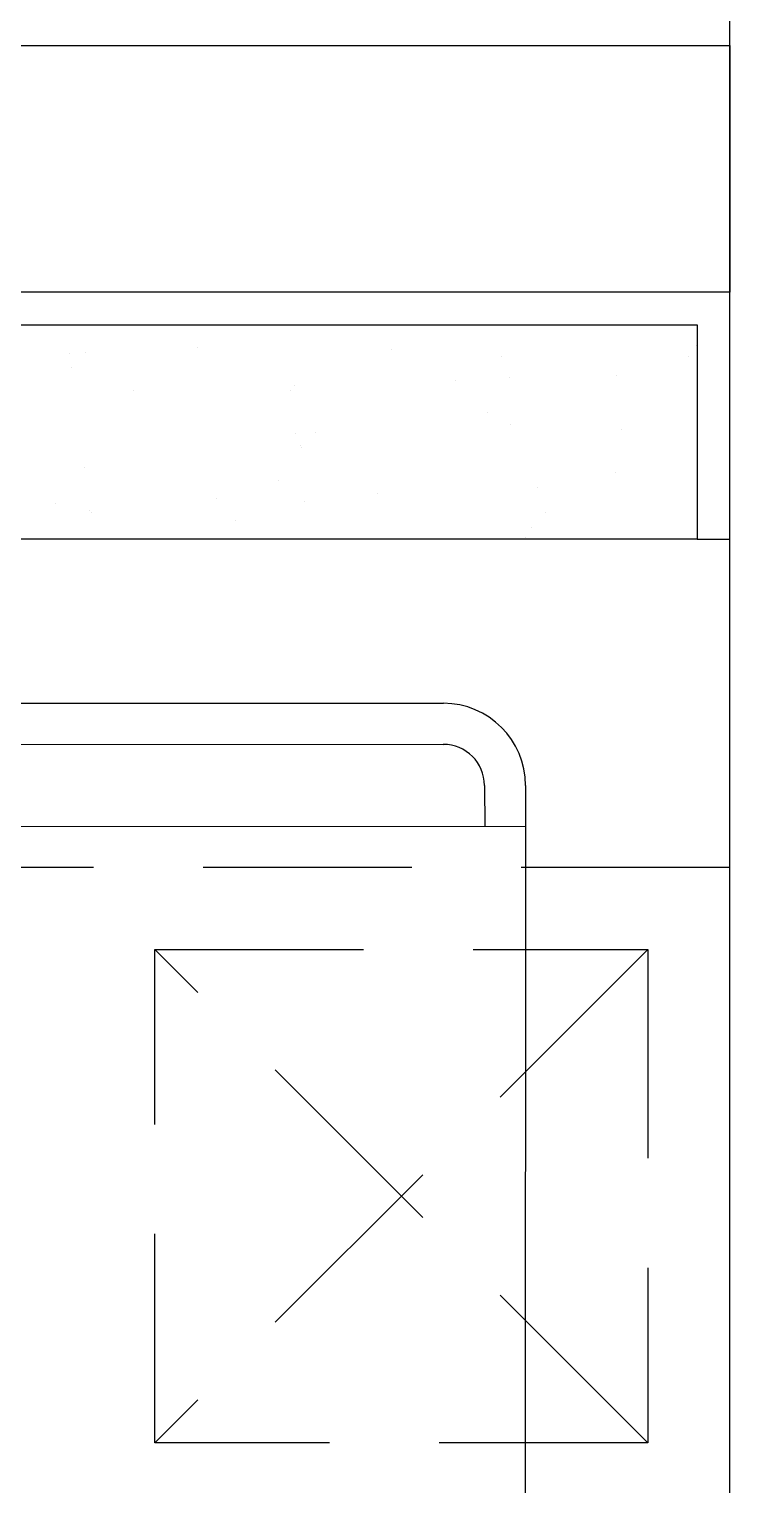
# Model space of a CAD drawing. Header units: millimetres. Extents: x 1573 to 2177, y 1587 to 1932.
# Drawn here: x 1905.871 to 1906.511, y 1909.817 to 1911.145 of the extents above; entities that cross this region are included whole.
import ezdxf

# ---------------------------------------------------------------- set-up
doc = ezdxf.new("R2010")
doc.units = ezdxf.units.MM
doc.header["$LTSCALE"] = 0.03
doc.linetypes.add('HIDDEN', pattern=[9.525, 6.35, -3.175])
doc.layers.add('-HIDRO', color=8, linetype='Continuous')

msp = doc.modelspace()

# ---------------------------------------------------------------- linework, layer by layer
at = {"layer": '-HIDRO'}
for p, q in [((1906.5109, 1907.7778), (1906.5109, 1913.4793)), ((1900.7704, 1911.1303), (1906.5109, 1911.1303)), ((1906.5109, 1911.1303), (1906.5109, 1910.9053)), ((1906.5109, 1910.9053), (1900.7404, 1910.9053)), ((1903.9609, 1910.8753), (1906.4809, 1910.8753)), ((1906.4809, 1910.8753), (1906.4809, 1910.6798)), ((1906.0244, 1910.8551), (1906.0244, 1910.8551)), ((1906.4801, 1910.8565), (1906.4801, 1910.8565)), ((1905.9077, 1910.849), (1905.9077, 1910.849)), ((1905.9228, 1910.8502), (1905.9228, 1910.8502)), ((1906.2023, 1910.8532), (1906.2023, 1910.8532)), ((1906.3026, 1910.8464), (1906.3026, 1910.8464)), ((1906.473, 1910.8466), (1906.473, 1910.8466)), ((1905.9099, 1910.8362), (1905.9099, 1910.8362)), ((1906.4069, 1910.8296), (1906.4069, 1910.8296)), ((1905.9665, 1910.8152), (1905.9665, 1910.8152)), ((1906.1093, 1910.8158), (1906.1093, 1910.8158)), ((1906.1133, 1910.82), (1906.1133, 1910.82)), ((1906.2601, 1910.8248), (1906.2601, 1910.8248)), ((1906.3098, 1910.8271), (1906.3098, 1910.8271)), ((1906.2893, 1910.795), (1906.2893, 1910.795)), ((1906.1146, 1910.7761), (1906.1146, 1910.7761)), ((1906.1328, 1910.7773), (1906.1328, 1910.7773)), ((1906.3108, 1910.7844), (1906.3108, 1910.7844)), ((1906.4123, 1910.7803), (1906.4123, 1910.7803)), ((1906.119, 1910.7656), (1906.119, 1910.7656)), ((1906.1199, 1910.7633), (1906.1199, 1910.7633)), ((1905.9213, 1910.7455), (1905.9213, 1910.7455)), ((1906.4064, 1910.7408), (1906.4064, 1910.7408)), ((1906.0985, 1910.7334), (1906.0985, 1910.7334)), ((1906.1887, 1910.7218), (1906.1887, 1910.7218)), ((1906.3355, 1910.7266), (1906.3355, 1910.7266)), ((1905.895, 1910.7122), (1905.895, 1910.7122)), ((1906.0419, 1910.717), (1906.0419, 1910.717)), ((1906.1227, 1910.7142), (1906.1227, 1910.7142)), ((1905.9265, 1910.7059), (1905.9265, 1910.7059)), ((1905.9282, 1910.704), (1905.9282, 1910.704)), ((1906.0592, 1910.697), (1906.0592, 1910.697)), ((1906.3428, 1910.7044), (1906.3428, 1910.7044)), ((1906.3299, 1910.6904), (1906.3299, 1910.6904)), ((1906.4809, 1910.6798), (1905.0875, 1910.6798)), ((1906.3244, 1910.6809), (1906.3244, 1910.6809)), ((1906.4809, 1910.6798), (1906.5109, 1910.6798)), ((1905.3493, 1910.5305), (1906.2493, 1910.5301)), ((1905.3492, 1910.493), (1906.2492, 1910.4926)), ((1906.2867, 1910.4551), (1906.2872, 1910.4176)), ((1906.3242, 1910.4551), (1906.3242, 1910.4176)), ((1905.2742, 1910.4181), (1906.3242, 1910.4176)), ((1906.3242, 1910.4176), (1906.3234, 1907.6426))]:
    msp.add_line(p, q, dxfattribs=at)
at = {"layer": '-HIDRO', "linetype": 'HIDDEN'}
for p, q in [((1906.5109, 1910.3803), (1903.9609, 1910.3803)), ((1906.4359, 1909.8553), (1905.9859, 1910.3053)), ((1906.4359, 1910.3053), (1905.9859, 1909.8553)), ((1905.9859, 1909.8553), (1905.9859, 1910.3053)), ((1905.9859, 1910.3053), (1906.4359, 1910.3053)), ((1906.4359, 1910.3053), (1906.4359, 1909.8553)), ((1906.4359, 1909.8553), (1905.9859, 1909.8553))]:
    msp.add_line(p, q, dxfattribs=at)
at = {"layer": '-HIDRO'}
for radius in [0.075, 0.0375]:
    msp.add_arc((1906.2492, 1910.4551), radius, 359.9691, 89.9691, dxfattribs=at)

doc.saveas('drawing.dxf')
